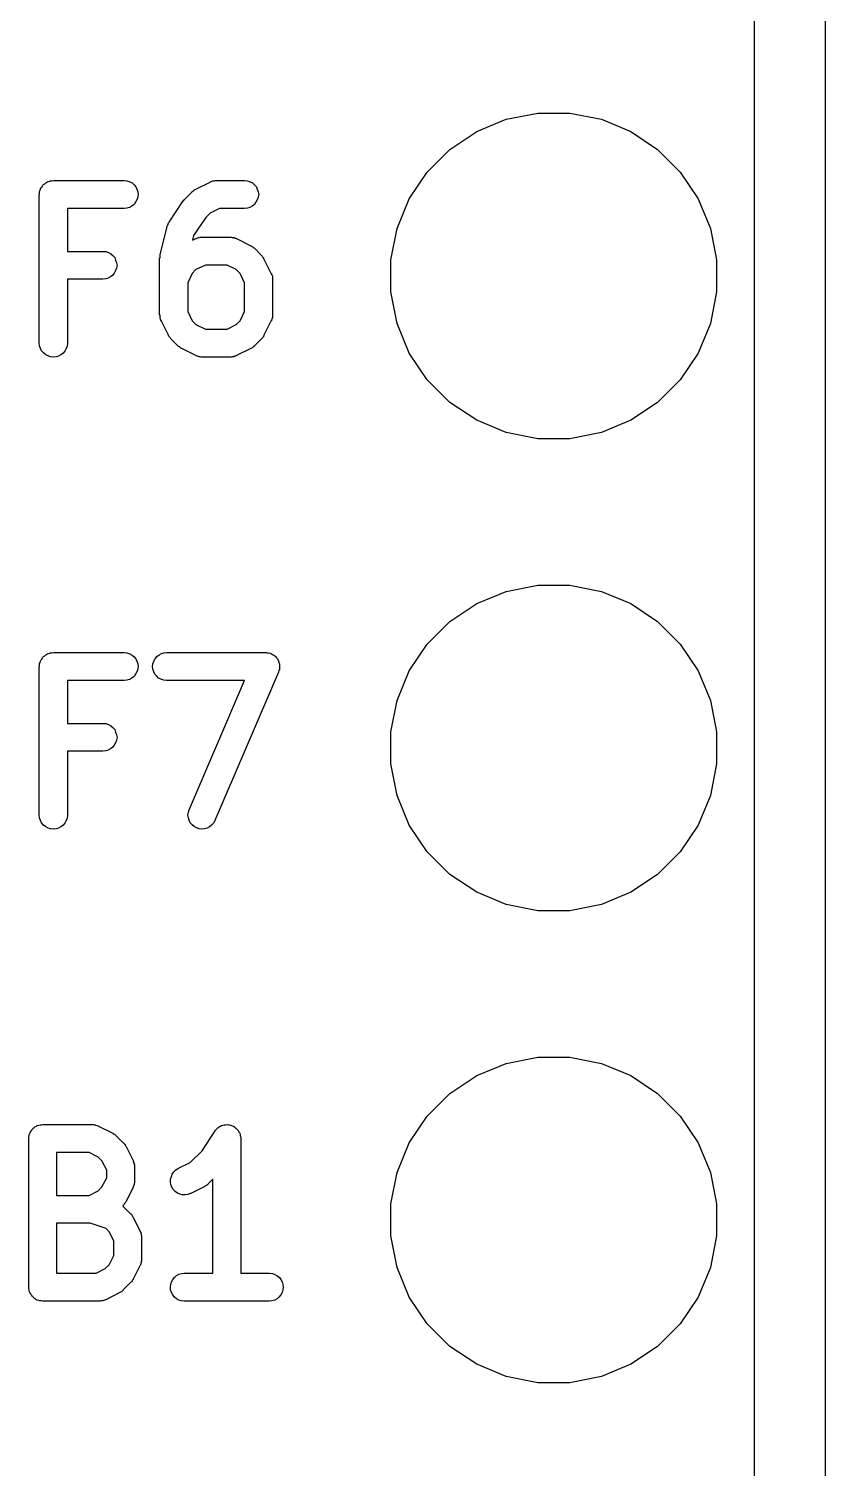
# Model space of a CAD drawing. Extents: x -21.94 to -21.22, y -3.46 to -2.15.
# Drawn here: x -21.3922 to -21.2235, y -3.1596 to -2.8547 of the extents above; entities that cross this region are included whole.
import ezdxf

# ---------------------------------------------------------------- set-up
doc = ezdxf.new("R2010")
doc.units = 0
doc.header["$MEASUREMENT"] = 0
doc.layers.add('BLACK', color=7, linetype='CONTINUOUS')

msp = doc.modelspace()

# ---------------------------------------------------------------- linework, layer by layer
at = {"layer": 'BLACK', "linetype": 'CONTINUOUS'}
for p, q in [((-21.2235, -2.15737), (-21.2235, -3.45663)), ((-21.2385, -3.4495), (-21.2385, -2.25737)), ((-21.2911, -2.87383), (-21.2844, -2.8725)), ((-21.2844, -2.8725), (-21.2776, -2.8725)), ((-21.2776, -2.8725), (-21.2709, -2.87383)), ((-21.2973, -2.87643), (-21.2911, -2.87383)), ((-21.2709, -2.87383), (-21.2647, -2.87643)), ((-21.303, -2.8802), (-21.2973, -2.87643)), ((-21.2647, -2.87643), (-21.259, -2.8802)), ((-21.3078, -2.88501), (-21.303, -2.8802)), ((-21.259, -2.8802), (-21.2542, -2.88501)), ((-21.3893, -2.88787), (-21.3891, -2.88766)), ((-21.3891, -2.88764), (-21.3888, -2.88747)), ((-21.3891, -2.88765), (-21.3891, -2.88764)), ((-21.3891, -2.88766), (-21.3891, -2.88765)), ((-21.3888, -2.88747), (-21.3886, -2.88729)), ((-21.3886, -2.88728), (-21.3884, -2.88715)), ((-21.3886, -2.88729), (-21.3886, -2.88728)), ((-21.3886, -2.88729), (-21.3886, -2.88729)), ((-21.3884, -2.88715), (-21.3881, -2.88702)), ((-21.3881, -2.88701), (-21.3878, -2.88694)), ((-21.3881, -2.88702), (-21.3881, -2.88701)), ((-21.3881, -2.88702), (-21.3881, -2.88702)), ((-21.3878, -2.88694), (-21.3876, -2.88686)), ((-21.3876, -2.88685), (-21.3873, -2.88683)), ((-21.3876, -2.88686), (-21.3876, -2.88685)), ((-21.3876, -2.88685), (-21.3876, -2.88685)), ((-21.3873, -2.88683), (-21.387, -2.8868)), ((-21.387, -2.8868), (-21.372, -2.8868)), ((-21.372, -2.8868), (-21.3714, -2.88686)), ((-21.372, -2.8868), (-21.372, -2.8868)), ((-21.3714, -2.88686), (-21.3708, -2.88704)), ((-21.3708, -2.88704), (-21.3703, -2.88732)), ((-21.3703, -2.88732), (-21.3699, -2.88769)), ((-21.3699, -2.88769), (-21.3695, -2.88814)), ((-21.3568, -2.88861), (-21.3538, -2.88711)), ((-21.3538, -2.88709), (-21.3537, -2.88706)), ((-21.3538, -2.88711), (-21.3538, -2.88709)), ((-21.3537, -2.88706), (-21.3536, -2.88702)), ((-21.3536, -2.88702), (-21.3534, -2.88696)), ((-21.3534, -2.88696), (-21.3532, -2.88689)), ((-21.3532, -2.88688), (-21.3531, -2.88686)), ((-21.3532, -2.88689), (-21.3532, -2.88688)), ((-21.3531, -2.88686), (-21.3529, -2.88684)), ((-21.3529, -2.88684), (-21.3527, -2.8868)), ((-21.3527, -2.8868), (-21.3526, -2.88681)), ((-21.3526, -2.88681), (-21.3525, -2.8868)), ((-21.3525, -2.8868), (-21.3465, -2.8868)), ((-21.3465, -2.8868), (-21.3459, -2.88686)), ((-21.3465, -2.8868), (-21.3465, -2.8868)), ((-21.3459, -2.88686), (-21.3453, -2.88704)), ((-21.3453, -2.88704), (-21.3448, -2.88732)), ((-21.3448, -2.88732), (-21.3444, -2.88769)), ((-21.3444, -2.88769), (-21.344, -2.88814)), ((-21.3116, -2.89066), (-21.3078, -2.88501)), ((-21.2542, -2.88501), (-21.2504, -2.89066)), ((-21.39, -2.88975), (-21.3899, -2.88973)), ((-21.3899, -2.88973), (-21.39, -2.88973)), ((-21.39, -2.88973), (-21.3899, -2.88973)), ((-21.39, -2.92125), (-21.39, -2.88975)), ((-21.3899, -2.88914), (-21.3898, -2.88887)), ((-21.3899, -2.88915), (-21.3899, -2.88914)), ((-21.3899, -2.88916), (-21.3899, -2.88915)), ((-21.3899, -2.88943), (-21.3899, -2.88916)), ((-21.3899, -2.88971), (-21.3899, -2.88943)), ((-21.3899, -2.88973), (-21.3899, -2.88971)), ((-21.3898, -2.88887), (-21.3897, -2.88861)), ((-21.3897, -2.88859), (-21.3896, -2.88834)), ((-21.3897, -2.8886), (-21.3897, -2.88859)), ((-21.3897, -2.88861), (-21.3897, -2.8886)), ((-21.3896, -2.88834), (-21.3894, -2.8881)), ((-21.3894, -2.88808), (-21.3893, -2.88787)), ((-21.3894, -2.88809), (-21.3894, -2.88808)), ((-21.3894, -2.8881), (-21.3894, -2.88809)), ((-21.3695, -2.88814), (-21.3693, -2.88865)), ((-21.3693, -2.88865), (-21.3691, -2.8892)), ((-21.3691, -2.89035), (-21.3693, -2.8909)), ((-21.3691, -2.8892), (-21.369, -2.88977)), ((-21.369, -2.88977), (-21.3691, -2.89035)), ((-21.3594, -2.89108), (-21.3593, -2.89087)), ((-21.3593, -2.89087), (-21.3591, -2.89066)), ((-21.3591, -2.89066), (-21.3576, -2.88916)), ((-21.3576, -2.88914), (-21.3574, -2.88903)), ((-21.3576, -2.88916), (-21.3576, -2.88914)), ((-21.3574, -2.88903), (-21.3573, -2.88892)), ((-21.3573, -2.88892), (-21.3572, -2.88885)), ((-21.3572, -2.88885), (-21.3571, -2.88878)), ((-21.3571, -2.88878), (-21.357, -2.8887)), ((-21.357, -2.8887), (-21.3568, -2.88861)), ((-21.344, -2.88814), (-21.3438, -2.88865)), ((-21.3438, -2.88865), (-21.3436, -2.8892)), ((-21.3436, -2.89035), (-21.3438, -2.8909)), ((-21.3436, -2.8892), (-21.3435, -2.88977)), ((-21.3435, -2.88977), (-21.3436, -2.89035)), ((-21.3142, -2.89694), (-21.3116, -2.89066)), ((-21.2504, -2.89066), (-21.2478, -2.89694)), ((-21.372, -2.8927), (-21.384, -2.8927)), ((-21.384, -2.8927), (-21.384, -2.9018)), ((-21.3714, -2.89265), (-21.372, -2.8927)), ((-21.3709, -2.89248), (-21.3714, -2.89265)), ((-21.3704, -2.89221), (-21.3709, -2.89248)), ((-21.3699, -2.89185), (-21.3704, -2.89221)), ((-21.3696, -2.8914), (-21.3699, -2.89185)), ((-21.3693, -2.8909), (-21.3696, -2.8914)), ((-21.3625, -2.89561), (-21.3595, -2.89111)), ((-21.3595, -2.89111), (-21.3594, -2.89108)), ((-21.3595, -2.89111), (-21.3595, -2.89111)), ((-21.3595, -2.89111), (-21.3595, -2.89111)), ((-21.3595, -2.89111), (-21.3595, -2.89111)), ((-21.3538, -2.89368), (-21.3547, -2.89463)), ((-21.3518, -2.8927), (-21.3538, -2.89368)), ((-21.3465, -2.8927), (-21.3518, -2.8927)), ((-21.3459, -2.89265), (-21.3465, -2.8927)), ((-21.3454, -2.89248), (-21.3459, -2.89265)), ((-21.3449, -2.89221), (-21.3454, -2.89248)), ((-21.3444, -2.89185), (-21.3449, -2.89221)), ((-21.3441, -2.8914), (-21.3444, -2.89185)), ((-21.3438, -2.8909), (-21.3441, -2.8914)), ((-21.3644, -2.90253), (-21.3629, -2.89654)), ((-21.3629, -2.8965), (-21.3628, -2.89631)), ((-21.3629, -2.89654), (-21.3629, -2.8965)), ((-21.3628, -2.89631), (-21.3627, -2.89612)), ((-21.3627, -2.89596), (-21.3626, -2.89579)), ((-21.3627, -2.89604), (-21.3627, -2.89596)), ((-21.3627, -2.89612), (-21.3627, -2.89604)), ((-21.3626, -2.89579), (-21.3625, -2.89561)), ((-21.3547, -2.89463), (-21.3573, -2.89846)), ((-21.3155, -2.9036), (-21.3142, -2.89694)), ((-21.2478, -2.89694), (-21.2465, -2.9036)), ((-21.3573, -2.89846), (-21.3575, -2.89945)), ((-21.3575, -2.89945), (-21.3568, -2.89911)), ((-21.3568, -2.89909), (-21.3567, -2.89906)), ((-21.3568, -2.89911), (-21.3568, -2.89909)), ((-21.3567, -2.89906), (-21.3566, -2.89902)), ((-21.3566, -2.89902), (-21.3564, -2.89896)), ((-21.3564, -2.89896), (-21.3562, -2.89889)), ((-21.3562, -2.89888), (-21.3561, -2.89885)), ((-21.3562, -2.89889), (-21.3562, -2.89888)), ((-21.3561, -2.89885), (-21.3559, -2.89883)), ((-21.3559, -2.89883), (-21.3557, -2.8988)), ((-21.3557, -2.8988), (-21.3556, -2.89881)), ((-21.3556, -2.89881), (-21.3555, -2.8988)), ((-21.3555, -2.8988), (-21.3495, -2.8988)), ((-21.3495, -2.8988), (-21.3495, -2.8988)), ((-21.3495, -2.8988), (-21.3494, -2.89881)), ((-21.3494, -2.89881), (-21.3493, -2.89881)), ((-21.3493, -2.89881), (-21.3491, -2.89884)), ((-21.3491, -2.89884), (-21.3489, -2.89886)), ((-21.3489, -2.89886), (-21.3488, -2.89889)), ((-21.3488, -2.89889), (-21.3487, -2.8989)), ((-21.3487, -2.8989), (-21.3485, -2.89898)), ((-21.3485, -2.89898), (-21.3483, -2.89904)), ((-21.3483, -2.89904), (-21.3483, -2.89908)), ((-21.3483, -2.89908), (-21.3482, -2.89911)), ((-21.3482, -2.89911), (-21.3452, -2.90061)), ((-21.384, -2.9018), (-21.3765, -2.9018)), ((-21.3765, -2.9018), (-21.3765, -2.9018)), ((-21.3765, -2.9018), (-21.3759, -2.90186)), ((-21.3759, -2.90186), (-21.3753, -2.90204)), ((-21.3753, -2.90204), (-21.3748, -2.90231)), ((-21.3748, -2.90231), (-21.3744, -2.90268)), ((-21.3744, -2.90268), (-21.374, -2.90313)), ((-21.3644, -2.90259), (-21.3644, -2.90253)), ((-21.3644, -2.90264), (-21.3644, -2.90259)), ((-21.3644, -2.90287), (-21.3644, -2.90264)), ((-21.3644, -2.9031), (-21.3644, -2.90287)), ((-21.3452, -2.90061), (-21.3451, -2.90063)), ((-21.3451, -2.90063), (-21.345, -2.90072)), ((-21.345, -2.90072), (-21.3449, -2.9008)), ((-21.3449, -2.9008), (-21.3448, -2.90087)), ((-21.3448, -2.90087), (-21.3447, -2.90094)), ((-21.3447, -2.90094), (-21.3445, -2.90106)), ((-21.3445, -2.90106), (-21.3444, -2.90116)), ((-21.3444, -2.90116), (-21.3429, -2.90266)), ((-21.3429, -2.90266), (-21.3429, -2.90269)), ((-21.3429, -2.90269), (-21.3428, -2.90282)), ((-21.3428, -2.90282), (-21.3427, -2.90294)), ((-21.3427, -2.90294), (-21.3426, -2.90305)), ((-21.3426, -2.90305), (-21.3425, -2.90314)), ((-21.3738, -2.90589), (-21.3741, -2.9064)), ((-21.374, -2.90313), (-21.3738, -2.90364)), ((-21.3738, -2.90364), (-21.3736, -2.9042)), ((-21.3736, -2.90534), (-21.3738, -2.90589)), ((-21.3736, -2.9042), (-21.3735, -2.90477)), ((-21.3735, -2.90477), (-21.3736, -2.90534)), ((-21.3645, -2.90321), (-21.3644, -2.90316)), ((-21.3645, -2.90325), (-21.3645, -2.90321)), ((-21.3645, -2.91525), (-21.3645, -2.90325)), ((-21.3644, -2.90316), (-21.3644, -2.9031)), ((-21.3568, -2.90568), (-21.3576, -2.9065)), ((-21.3548, -2.9047), (-21.3568, -2.90568)), ((-21.3502, -2.9047), (-21.3548, -2.9047)), ((-21.3483, -2.90568), (-21.3502, -2.9047)), ((-21.3474, -2.9065), (-21.3483, -2.90568)), ((-21.3425, -2.90314), (-21.3425, -2.90329)), ((-21.3425, -2.90329), (-21.3424, -2.90343)), ((-21.3424, -2.90343), (-21.3409, -2.90643)), ((-21.3155, -2.9104), (-21.3155, -2.9036)), ((-21.2465, -2.9036), (-21.2465, -2.9104)), ((-21.3765, -2.9077), (-21.384, -2.9077)), ((-21.384, -2.9077), (-21.384, -2.92125)), ((-21.3759, -2.90765), (-21.3765, -2.9077)), ((-21.3754, -2.90748), (-21.3759, -2.90765)), ((-21.3749, -2.90721), (-21.3754, -2.90748)), ((-21.3744, -2.90685), (-21.3749, -2.90721)), ((-21.3741, -2.9064), (-21.3744, -2.90685)), ((-21.3576, -2.9065), (-21.3585, -2.90845)), ((-21.3585, -2.90845), (-21.3585, -2.91455)), ((-21.3465, -2.90845), (-21.3474, -2.9065)), ((-21.3465, -2.91455), (-21.3465, -2.90845)), ((-21.3409, -2.90643), (-21.3408, -2.90647)), ((-21.3408, -2.90647), (-21.3408, -2.90655)), ((-21.3408, -2.90655), (-21.3408, -2.90662)), ((-21.3408, -2.90662), (-21.3407, -2.90682)), ((-21.3407, -2.90682), (-21.3406, -2.90701)), ((-21.3406, -2.90701), (-21.3406, -2.90709)), ((-21.3406, -2.90709), (-21.3406, -2.90718)), ((-21.3406, -2.90718), (-21.3406, -2.90738)), ((-21.3406, -2.90738), (-21.3406, -2.90758)), ((-21.3406, -2.90758), (-21.3406, -2.90766)), ((-21.3406, -2.90766), (-21.3406, -2.90775)), ((-21.3406, -2.90775), (-21.3406, -2.91525)), ((-21.3142, -2.91706), (-21.3155, -2.9104)), ((-21.2465, -2.9104), (-21.2478, -2.91706)), ((-21.3644, -2.91534), (-21.3645, -2.91525)), ((-21.3585, -2.91455), (-21.3576, -2.9165)), ((-21.3474, -2.9165), (-21.3465, -2.91455)), ((-21.3406, -2.91525), (-21.3406, -2.91529)), ((-21.3644, -2.91542), (-21.3644, -2.91534)), ((-21.3644, -2.91562), (-21.3644, -2.91542)), ((-21.3644, -2.91582), (-21.3644, -2.91562)), ((-21.3644, -2.91591), (-21.3644, -2.91582)), ((-21.3644, -2.91599), (-21.3644, -2.91591)), ((-21.3643, -2.91618), (-21.3644, -2.91599)), ((-21.3642, -2.91637), (-21.3643, -2.91618)), ((-21.3642, -2.91645), (-21.3642, -2.91637)), ((-21.3642, -2.91653), (-21.3642, -2.91645)), ((-21.3641, -2.91657), (-21.3642, -2.91653)), ((-21.3626, -2.91957), (-21.3641, -2.91657)), ((-21.3576, -2.9165), (-21.3568, -2.91732)), ((-21.3568, -2.91732), (-21.3548, -2.9183)), ((-21.3548, -2.9183), (-21.3502, -2.9183)), ((-21.3502, -2.9183), (-21.3483, -2.91732)), ((-21.3483, -2.91732), (-21.3474, -2.9165)), ((-21.3409, -2.91657), (-21.3424, -2.91957)), ((-21.3408, -2.91649), (-21.3409, -2.91657)), ((-21.3407, -2.91622), (-21.3408, -2.91641)), ((-21.3408, -2.91641), (-21.3408, -2.91649)), ((-21.3406, -2.91595), (-21.3407, -2.91603)), ((-21.3407, -2.91603), (-21.3407, -2.91622)), ((-21.3406, -2.91529), (-21.3406, -2.91538)), ((-21.3406, -2.91538), (-21.3406, -2.91546)), ((-21.3406, -2.91546), (-21.3406, -2.91566)), ((-21.3406, -2.91566), (-21.3406, -2.91586)), ((-21.3406, -2.91586), (-21.3406, -2.91595)), ((-21.3116, -2.92334), (-21.3142, -2.91706)), ((-21.2478, -2.91706), (-21.2504, -2.92334)), ((-21.3899, -2.92182), (-21.39, -2.92125)), ((-21.384, -2.92129), (-21.3841, -2.92186)), ((-21.384, -2.92125), (-21.384, -2.92129)), ((-21.3626, -2.91971), (-21.3626, -2.91957)), ((-21.3625, -2.91986), (-21.3626, -2.91971)), ((-21.3624, -2.91995), (-21.3625, -2.91986)), ((-21.3623, -2.92006), (-21.3624, -2.91995)), ((-21.3622, -2.92018), (-21.3623, -2.92006)), ((-21.3621, -2.92031), (-21.3622, -2.92018)), ((-21.3621, -2.92034), (-21.3621, -2.92031)), ((-21.3606, -2.92184), (-21.3621, -2.92034)), ((-21.3429, -2.92034), (-21.3444, -2.92184)), ((-21.3428, -2.92021), (-21.3429, -2.92034)), ((-21.3427, -2.92009), (-21.3428, -2.92021)), ((-21.3426, -2.91999), (-21.3427, -2.92009)), ((-21.3425, -2.91989), (-21.3426, -2.91999)), ((-21.3424, -2.91961), (-21.3425, -2.91975)), ((-21.3425, -2.91975), (-21.3425, -2.91989)), ((-21.3424, -2.91957), (-21.3424, -2.91961)), ((-21.3897, -2.92237), (-21.3899, -2.92182)), ((-21.3895, -2.92288), (-21.3897, -2.92237)), ((-21.3891, -2.92333), (-21.3895, -2.92288)), ((-21.3886, -2.9237), (-21.3891, -2.92333)), ((-21.3881, -2.92397), (-21.3886, -2.9237)), ((-21.3876, -2.92414), (-21.3881, -2.92397)), ((-21.387, -2.9242), (-21.3876, -2.92414)), ((-21.3864, -2.92415), (-21.387, -2.9242)), ((-21.3859, -2.92399), (-21.3864, -2.92415)), ((-21.3854, -2.92372), (-21.3859, -2.92399)), ((-21.3849, -2.92336), (-21.3854, -2.92372)), ((-21.3846, -2.92292), (-21.3849, -2.92336)), ((-21.3843, -2.92241), (-21.3846, -2.92292)), ((-21.3841, -2.92186), (-21.3843, -2.92241)), ((-21.3605, -2.92194), (-21.3606, -2.92184)), ((-21.3603, -2.92206), (-21.3605, -2.92194)), ((-21.3602, -2.92212), (-21.3603, -2.92206)), ((-21.3601, -2.9222), (-21.3602, -2.92212)), ((-21.36, -2.92228), (-21.3601, -2.9222)), ((-21.3599, -2.92237), (-21.36, -2.92228)), ((-21.3598, -2.92239), (-21.3599, -2.92237)), ((-21.3568, -2.92389), (-21.3598, -2.92239)), ((-21.3567, -2.92392), (-21.3568, -2.92389)), ((-21.3567, -2.92396), (-21.3567, -2.92392)), ((-21.3565, -2.92402), (-21.3567, -2.92396)), ((-21.3563, -2.9241), (-21.3565, -2.92402)), ((-21.3562, -2.92411), (-21.3563, -2.9241)), ((-21.3561, -2.92414), (-21.3562, -2.92411)), ((-21.3559, -2.92416), (-21.3561, -2.92414)), ((-21.3557, -2.92419), (-21.3559, -2.92416)), ((-21.3556, -2.92419), (-21.3557, -2.92419)), ((-21.3555, -2.9242), (-21.3556, -2.92419)), ((-21.3495, -2.9242), (-21.3555, -2.9242)), ((-21.3555, -2.9242), (-21.3555, -2.9242)), ((-21.3494, -2.92419), (-21.3495, -2.9242)), ((-21.3493, -2.9242), (-21.3494, -2.92419)), ((-21.3491, -2.92416), (-21.3493, -2.9242)), ((-21.3489, -2.92414), (-21.3491, -2.92416)), ((-21.3488, -2.92412), (-21.3489, -2.92414)), ((-21.3486, -2.92404), (-21.3488, -2.92411)), ((-21.3488, -2.92411), (-21.3488, -2.92412)), ((-21.3484, -2.92398), (-21.3486, -2.92404)), ((-21.3483, -2.92394), (-21.3484, -2.92398)), ((-21.3482, -2.92391), (-21.3483, -2.92394)), ((-21.3452, -2.92239), (-21.3482, -2.92389)), ((-21.3482, -2.92389), (-21.3482, -2.92391)), ((-21.345, -2.9223), (-21.3452, -2.92239)), ((-21.3449, -2.92222), (-21.345, -2.9223)), ((-21.3448, -2.92215), (-21.3449, -2.92222)), ((-21.3447, -2.92208), (-21.3448, -2.92215)), ((-21.3446, -2.92197), (-21.3447, -2.92208)), ((-21.3444, -2.92187), (-21.3446, -2.92197)), ((-21.3444, -2.92184), (-21.3444, -2.92187)), ((-21.3078, -2.92899), (-21.3116, -2.92334)), ((-21.2504, -2.92334), (-21.2542, -2.92899)), ((-21.303, -2.9338), (-21.3078, -2.92899)), ((-21.2542, -2.92899), (-21.259, -2.9338)), ((-21.2973, -2.93757), (-21.303, -2.9338)), ((-21.259, -2.9338), (-21.2647, -2.93757)), ((-21.2911, -2.94017), (-21.2973, -2.93757)), ((-21.2647, -2.93757), (-21.2709, -2.94017)), ((-21.2844, -2.9415), (-21.2911, -2.94017)), ((-21.2776, -2.9415), (-21.2844, -2.9415)), ((-21.2709, -2.94017), (-21.2776, -2.9415)), ((-21.2911, -2.97383), (-21.2844, -2.9725)), ((-21.2844, -2.9725), (-21.2776, -2.9725)), ((-21.2776, -2.9725), (-21.2709, -2.97383)), ((-21.2973, -2.97643), (-21.2911, -2.97383)), ((-21.2709, -2.97383), (-21.2647, -2.97643)), ((-21.303, -2.9802), (-21.2973, -2.97643)), ((-21.2647, -2.97643), (-21.259, -2.9802)), ((-21.3078, -2.98501), (-21.303, -2.9802)), ((-21.259, -2.9802), (-21.2542, -2.98501)), ((-21.3116, -2.99066), (-21.3078, -2.98501)), ((-21.2542, -2.98501), (-21.2504, -2.99066)), ((-21.3897, -2.98859), (-21.3896, -2.98834)), ((-21.3896, -2.98834), (-21.3894, -2.9881)), ((-21.3894, -2.98808), (-21.3893, -2.98787)), ((-21.3894, -2.98809), (-21.3894, -2.98808)), ((-21.3894, -2.9881), (-21.3894, -2.98809)), ((-21.3893, -2.98787), (-21.3891, -2.98766)), ((-21.3891, -2.98764), (-21.3888, -2.98747)), ((-21.3891, -2.98765), (-21.3891, -2.98764)), ((-21.3891, -2.98766), (-21.3891, -2.98765)), ((-21.3888, -2.98747), (-21.3886, -2.98729)), ((-21.3886, -2.98728), (-21.3884, -2.98715)), ((-21.3886, -2.98729), (-21.3886, -2.98728)), ((-21.3886, -2.98729), (-21.3886, -2.98729)), ((-21.3884, -2.98715), (-21.3881, -2.98702)), ((-21.3881, -2.98701), (-21.3878, -2.98694)), ((-21.3881, -2.98702), (-21.3881, -2.98701)), ((-21.3881, -2.98702), (-21.3881, -2.98702)), ((-21.3878, -2.98694), (-21.3876, -2.98686)), ((-21.3876, -2.98685), (-21.3873, -2.98683)), ((-21.3876, -2.98686), (-21.3876, -2.98685)), ((-21.3876, -2.98685), (-21.3876, -2.98685)), ((-21.3873, -2.98683), (-21.387, -2.9868)), ((-21.387, -2.9868), (-21.372, -2.9868)), ((-21.372, -2.9868), (-21.3714, -2.98686)), ((-21.372, -2.9868), (-21.372, -2.9868)), ((-21.3714, -2.98686), (-21.3708, -2.98704)), ((-21.3708, -2.98704), (-21.3703, -2.98732)), ((-21.3703, -2.98732), (-21.3699, -2.98769)), ((-21.3699, -2.98769), (-21.3695, -2.98814)), ((-21.3695, -2.98814), (-21.3693, -2.98865)), ((-21.3657, -2.98861), (-21.3654, -2.9881)), ((-21.3654, -2.9881), (-21.3651, -2.98766)), ((-21.3651, -2.98766), (-21.3646, -2.98729)), ((-21.3646, -2.98729), (-21.3641, -2.98702)), ((-21.3641, -2.98702), (-21.3636, -2.98686)), ((-21.3636, -2.98686), (-21.363, -2.9868)), ((-21.363, -2.9868), (-21.342, -2.9868)), ((-21.342, -2.9868), (-21.342, -2.9868)), ((-21.342, -2.9868), (-21.3419, -2.9868)), ((-21.342, -2.9868), (-21.342, -2.9868)), ((-21.3419, -2.9868), (-21.3417, -2.98683)), ((-21.3417, -2.98683), (-21.3414, -2.98686)), ((-21.3414, -2.98686), (-21.3414, -2.98687)), ((-21.3414, -2.98687), (-21.3414, -2.98687)), ((-21.3414, -2.98687), (-21.3411, -2.98695)), ((-21.3411, -2.98695), (-21.3408, -2.98704)), ((-21.3408, -2.98704), (-21.3408, -2.98704)), ((-21.3408, -2.98704), (-21.3408, -2.98705)), ((-21.3408, -2.98705), (-21.3406, -2.98718)), ((-21.3406, -2.98718), (-21.3403, -2.98732)), ((-21.3403, -2.98732), (-21.3403, -2.98732)), ((-21.3403, -2.98732), (-21.3403, -2.98733)), ((-21.3403, -2.98733), (-21.3401, -2.98751)), ((-21.3401, -2.98751), (-21.3399, -2.98769)), ((-21.3399, -2.98769), (-21.3399, -2.98769)), ((-21.3399, -2.98769), (-21.3399, -2.9877)), ((-21.3399, -2.9877), (-21.3397, -2.98792)), ((-21.3397, -2.98792), (-21.3395, -2.98814)), ((-21.3395, -2.98814), (-21.3395, -2.98814)), ((-21.3395, -2.98814), (-21.3395, -2.98815)), ((-21.3395, -2.98815), (-21.3394, -2.9884)), ((-21.3394, -2.9884), (-21.3393, -2.98865)), ((-21.39, -2.98975), (-21.3899, -2.98973)), ((-21.3899, -2.98973), (-21.39, -2.98973)), ((-21.39, -2.98973), (-21.3899, -2.98973)), ((-21.39, -3.02125), (-21.39, -2.98975)), ((-21.3899, -2.98914), (-21.3898, -2.98887)), ((-21.3899, -2.98915), (-21.3899, -2.98914)), ((-21.3899, -2.98916), (-21.3899, -2.98915)), ((-21.3899, -2.98943), (-21.3899, -2.98916)), ((-21.3899, -2.98971), (-21.3899, -2.98943)), ((-21.3899, -2.98973), (-21.3899, -2.98971)), ((-21.3898, -2.98887), (-21.3897, -2.98861)), ((-21.3897, -2.9886), (-21.3897, -2.98859)), ((-21.3897, -2.98861), (-21.3897, -2.9886)), ((-21.3696, -2.9914), (-21.3699, -2.99185)), ((-21.3693, -2.9909), (-21.3696, -2.9914)), ((-21.3693, -2.98865), (-21.3691, -2.9892)), ((-21.3691, -2.99035), (-21.3693, -2.9909)), ((-21.3691, -2.9892), (-21.369, -2.98977)), ((-21.369, -2.98977), (-21.3691, -2.99035)), ((-21.366, -2.98973), (-21.3659, -2.98916)), ((-21.3659, -2.99031), (-21.366, -2.98973)), ((-21.3659, -2.98916), (-21.3657, -2.98861)), ((-21.3657, -2.99086), (-21.3659, -2.99031)), ((-21.3655, -2.99137), (-21.3657, -2.99086)), ((-21.3651, -2.99182), (-21.3655, -2.99137)), ((-21.3393, -2.99092), (-21.3528, -3.02241)), ((-21.3393, -2.98865), (-21.3393, -2.98866)), ((-21.3393, -2.98866), (-21.3393, -2.98867)), ((-21.3393, -2.98867), (-21.3392, -2.98893)), ((-21.3392, -2.99063), (-21.3393, -2.9909)), ((-21.3393, -2.9909), (-21.3393, -2.99091)), ((-21.3393, -2.99091), (-21.3393, -2.99092)), ((-21.3392, -2.98893), (-21.3391, -2.9892)), ((-21.3391, -2.99037), (-21.3392, -2.99063)), ((-21.3391, -2.9892), (-21.3391, -2.98921)), ((-21.3391, -2.98921), (-21.3391, -2.98922)), ((-21.3391, -2.98922), (-21.3391, -2.98949)), ((-21.3391, -2.98949), (-21.3391, -2.98977)), ((-21.3391, -2.98977), (-21.3391, -2.98978)), ((-21.3391, -2.98978), (-21.3391, -2.98979)), ((-21.3391, -2.98979), (-21.3391, -2.99007)), ((-21.3391, -2.99007), (-21.3391, -2.99035)), ((-21.3391, -2.99035), (-21.3391, -2.99036)), ((-21.3391, -2.99036), (-21.3391, -2.99037)), ((-21.3142, -2.99694), (-21.3116, -2.99066)), ((-21.2504, -2.99066), (-21.2478, -2.99694)), ((-21.372, -2.9927), (-21.384, -2.9927)), ((-21.384, -2.9927), (-21.384, -3.0018)), ((-21.3714, -2.99265), (-21.372, -2.9927)), ((-21.3709, -2.99248), (-21.3714, -2.99265)), ((-21.3704, -2.99221), (-21.3709, -2.99248)), ((-21.3699, -2.99185), (-21.3704, -2.99221)), ((-21.3647, -2.99219), (-21.3651, -2.99182)), ((-21.3642, -2.99247), (-21.3647, -2.99219)), ((-21.3636, -2.99264), (-21.3642, -2.99247)), ((-21.363, -2.9927), (-21.3636, -2.99264)), ((-21.3465, -2.9927), (-21.363, -2.9927)), ((-21.363, -2.9927), (-21.363, -2.9927)), ((-21.3582, -3.02009), (-21.3465, -2.9927)), ((-21.3155, -3.0036), (-21.3142, -2.99694)), ((-21.2478, -2.99694), (-21.2465, -3.0036)), ((-21.384, -3.0018), (-21.3765, -3.0018)), ((-21.3765, -3.0018), (-21.3765, -3.0018)), ((-21.3765, -3.0018), (-21.3759, -3.00186)), ((-21.3759, -3.00186), (-21.3753, -3.00204)), ((-21.3753, -3.00204), (-21.3748, -3.00231)), ((-21.3748, -3.00231), (-21.3744, -3.00268)), ((-21.3744, -3.00268), (-21.374, -3.00313)), ((-21.374, -3.00313), (-21.3738, -3.00364)), ((-21.3738, -3.00364), (-21.3736, -3.0042)), ((-21.3155, -3.0104), (-21.3155, -3.0036)), ((-21.2465, -3.0036), (-21.2465, -3.0104)), ((-21.3741, -3.0064), (-21.3744, -3.00685)), ((-21.3738, -3.00589), (-21.3741, -3.0064)), ((-21.3736, -3.00534), (-21.3738, -3.00589)), ((-21.3736, -3.0042), (-21.3735, -3.00477)), ((-21.3735, -3.00477), (-21.3736, -3.00534)), ((-21.3765, -3.0077), (-21.384, -3.0077)), ((-21.384, -3.0077), (-21.384, -3.02125)), ((-21.3759, -3.00765), (-21.3765, -3.0077)), ((-21.3754, -3.00748), (-21.3759, -3.00765)), ((-21.3749, -3.00721), (-21.3754, -3.00748)), ((-21.3744, -3.00685), (-21.3749, -3.00721)), ((-21.3142, -3.01706), (-21.3155, -3.0104)), ((-21.2465, -3.0104), (-21.2478, -3.01706)), ((-21.3116, -3.02334), (-21.3142, -3.01706)), ((-21.2478, -3.01706), (-21.2504, -3.02334)), ((-21.3899, -3.02182), (-21.39, -3.02125)), ((-21.3897, -3.02237), (-21.3899, -3.02182)), ((-21.3841, -3.02186), (-21.3843, -3.02241)), ((-21.384, -3.02129), (-21.3841, -3.02186)), ((-21.384, -3.02125), (-21.384, -3.02129)), ((-21.3585, -3.02121), (-21.3584, -3.02063)), ((-21.3584, -3.02178), (-21.3585, -3.02121)), ((-21.3584, -3.02063), (-21.3582, -3.02009)), ((-21.3582, -3.02234), (-21.3584, -3.02178)), ((-21.3895, -3.02288), (-21.3897, -3.02237)), ((-21.3891, -3.02333), (-21.3895, -3.02288)), ((-21.3886, -3.0237), (-21.3891, -3.02333)), ((-21.3881, -3.02397), (-21.3886, -3.0237)), ((-21.3876, -3.02414), (-21.3881, -3.02397)), ((-21.387, -3.0242), (-21.3876, -3.02414)), ((-21.3864, -3.02415), (-21.387, -3.0242)), ((-21.3859, -3.02399), (-21.3864, -3.02415)), ((-21.3854, -3.02372), (-21.3859, -3.02399)), ((-21.3849, -3.02336), (-21.3854, -3.02372)), ((-21.3846, -3.02292), (-21.3849, -3.02336)), ((-21.3843, -3.02241), (-21.3846, -3.02292)), ((-21.358, -3.02285), (-21.3582, -3.02234)), ((-21.3576, -3.0233), (-21.358, -3.02285)), ((-21.3572, -3.02367), (-21.3576, -3.0233)), ((-21.3567, -3.02395), (-21.3572, -3.02367)), ((-21.3561, -3.02413), (-21.3567, -3.02395)), ((-21.3556, -3.0242), (-21.3561, -3.02413)), ((-21.355, -3.02416), (-21.3556, -3.0242)), ((-21.3544, -3.024), (-21.355, -3.02416)), ((-21.3539, -3.02374), (-21.3544, -3.024)), ((-21.3535, -3.02339), (-21.3539, -3.02374)), ((-21.3531, -3.02295), (-21.3535, -3.02339)), ((-21.3528, -3.02245), (-21.3531, -3.02295)), ((-21.3528, -3.02241), (-21.3528, -3.02245)), ((-21.3078, -3.02899), (-21.3116, -3.02334)), ((-21.2504, -3.02334), (-21.2542, -3.02899)), ((-21.303, -3.0338), (-21.3078, -3.02899)), ((-21.2542, -3.02899), (-21.259, -3.0338)), ((-21.2973, -3.03757), (-21.303, -3.0338)), ((-21.259, -3.0338), (-21.2647, -3.03757)), ((-21.2911, -3.04017), (-21.2973, -3.03757)), ((-21.2844, -3.0415), (-21.2911, -3.04017)), ((-21.2709, -3.04017), (-21.2776, -3.0415)), ((-21.2647, -3.03757), (-21.2709, -3.04017)), ((-21.2776, -3.0415), (-21.2844, -3.0415)), ((-21.2973, -3.07643), (-21.2911, -3.07383)), ((-21.2911, -3.07383), (-21.2844, -3.0725)), ((-21.2844, -3.0725), (-21.2776, -3.0725)), ((-21.2776, -3.0725), (-21.2709, -3.07383)), ((-21.2709, -3.07383), (-21.2647, -3.07643)), ((-21.303, -3.0802), (-21.2973, -3.07643)), ((-21.2647, -3.07643), (-21.259, -3.0802)), ((-21.3078, -3.08501), (-21.303, -3.0802)), ((-21.259, -3.0802), (-21.2542, -3.08501)), ((-21.3116, -3.09066), (-21.3078, -3.08501)), ((-21.2542, -3.08501), (-21.2504, -3.09066)), ((-21.3921, -3.08887), (-21.392, -3.08861)), ((-21.3921, -3.08914), (-21.3921, -3.08887)), ((-21.392, -3.08859), (-21.3918, -3.08834)), ((-21.392, -3.0886), (-21.392, -3.08859)), ((-21.392, -3.08861), (-21.392, -3.0886)), ((-21.3918, -3.08834), (-21.3917, -3.0881)), ((-21.3917, -3.08808), (-21.3915, -3.08787)), ((-21.3917, -3.08809), (-21.3917, -3.08808)), ((-21.3917, -3.0881), (-21.3917, -3.08809)), ((-21.3915, -3.08787), (-21.3913, -3.08766)), ((-21.3913, -3.08764), (-21.3911, -3.08747)), ((-21.3913, -3.08765), (-21.3913, -3.08764)), ((-21.3913, -3.08766), (-21.3913, -3.08765)), ((-21.3911, -3.08747), (-21.3909, -3.08729)), ((-21.3909, -3.08728), (-21.3906, -3.08715)), ((-21.3909, -3.08729), (-21.3909, -3.08728)), ((-21.3909, -3.08729), (-21.3909, -3.08729)), ((-21.3906, -3.08715), (-21.3904, -3.08702)), ((-21.3904, -3.08701), (-21.3901, -3.08694)), ((-21.3904, -3.08702), (-21.3904, -3.08701)), ((-21.3904, -3.08702), (-21.3904, -3.08702)), ((-21.3901, -3.08694), (-21.3898, -3.08686)), ((-21.3898, -3.08685), (-21.3895, -3.08683)), ((-21.3898, -3.08686), (-21.3898, -3.08685)), ((-21.3898, -3.08685), (-21.3898, -3.08685)), ((-21.3895, -3.08683), (-21.3892, -3.0868)), ((-21.3892, -3.0868), (-21.3787, -3.0868)), ((-21.3787, -3.0868), (-21.3786, -3.08681)), ((-21.3787, -3.0868), (-21.3787, -3.0868)), ((-21.3786, -3.08681), (-21.3785, -3.08681)), ((-21.3785, -3.08681), (-21.3783, -3.08684)), ((-21.3783, -3.08684), (-21.3781, -3.08686)), ((-21.3781, -3.08686), (-21.3781, -3.08689)), ((-21.3781, -3.08689), (-21.378, -3.0869)), ((-21.378, -3.0869), (-21.3778, -3.08698)), ((-21.3778, -3.08698), (-21.3776, -3.08704)), ((-21.3776, -3.08704), (-21.3775, -3.08708)), ((-21.3775, -3.08708), (-21.3774, -3.08711)), ((-21.3774, -3.08711), (-21.3744, -3.08861)), ((-21.3744, -3.08861), (-21.3744, -3.08863)), ((-21.3744, -3.08863), (-21.3743, -3.08872)), ((-21.3743, -3.08872), (-21.3741, -3.0888)), ((-21.3741, -3.0888), (-21.374, -3.08888)), ((-21.374, -3.08888), (-21.3739, -3.08894)), ((-21.3739, -3.08894), (-21.3738, -3.08906)), ((-21.3738, -3.08906), (-21.3737, -3.08916)), ((-21.3555, -3.09237), (-21.3527, -3.08811)), ((-21.3527, -3.08808), (-21.3525, -3.08786)), ((-21.3527, -3.08811), (-21.3527, -3.08808)), ((-21.3527, -3.08808), (-21.3527, -3.08808)), ((-21.3527, -3.08808), (-21.3527, -3.08808)), ((-21.3527, -3.08808), (-21.3527, -3.08808)), ((-21.3525, -3.08786), (-21.3523, -3.08764)), ((-21.3523, -3.08764), (-21.3521, -3.08745)), ((-21.3523, -3.08764), (-21.3523, -3.08764)), ((-21.3523, -3.08764), (-21.3523, -3.08764)), ((-21.3521, -3.08745), (-21.3519, -3.08728)), ((-21.3519, -3.08728), (-21.3516, -3.08714)), ((-21.3519, -3.08728), (-21.3519, -3.08728)), ((-21.3519, -3.08728), (-21.3519, -3.08728)), ((-21.3516, -3.08714), (-21.3514, -3.08701)), ((-21.3514, -3.08701), (-21.3511, -3.08693)), ((-21.3514, -3.08701), (-21.3514, -3.08701)), ((-21.3514, -3.08701), (-21.3514, -3.08701)), ((-21.3511, -3.08693), (-21.3508, -3.08685)), ((-21.3508, -3.08685), (-21.3505, -3.08683)), ((-21.3508, -3.08685), (-21.3508, -3.08685)), ((-21.3508, -3.08685), (-21.3508, -3.08685)), ((-21.3505, -3.08683), (-21.3502, -3.0868)), ((-21.3502, -3.0868), (-21.3502, -3.0868)), ((-21.3502, -3.0868), (-21.3499, -3.08683)), ((-21.3502, -3.0868), (-21.3502, -3.0868)), ((-21.3499, -3.08683), (-21.3497, -3.08686)), ((-21.3497, -3.08686), (-21.3497, -3.08686)), ((-21.3497, -3.08686), (-21.3497, -3.08686)), ((-21.3497, -3.08686), (-21.3494, -3.08694)), ((-21.3494, -3.08694), (-21.3491, -3.08703)), ((-21.3491, -3.08703), (-21.3491, -3.08703)), ((-21.3491, -3.08703), (-21.3491, -3.08703)), ((-21.3491, -3.08703), (-21.3489, -3.08716)), ((-21.3489, -3.08716), (-21.3486, -3.0873)), ((-21.3486, -3.0873), (-21.3486, -3.08731)), ((-21.3486, -3.08731), (-21.3486, -3.08731)), ((-21.3486, -3.08731), (-21.3484, -3.08748)), ((-21.3484, -3.08748), (-21.3482, -3.08767)), ((-21.3482, -3.08767), (-21.3482, -3.08767)), ((-21.3482, -3.08767), (-21.3482, -3.08767)), ((-21.3482, -3.08767), (-21.348, -3.08789)), ((-21.348, -3.08789), (-21.3478, -3.08812)), ((-21.3478, -3.08812), (-21.3478, -3.08812)), ((-21.3478, -3.08812), (-21.3478, -3.08812)), ((-21.3478, -3.08812), (-21.3477, -3.08837)), ((-21.3477, -3.08837), (-21.3475, -3.08863)), ((-21.3475, -3.08863), (-21.3475, -3.08863)), ((-21.3475, -3.08863), (-21.3475, -3.08863)), ((-21.3475, -3.08863), (-21.3474, -3.0889)), ((-21.3474, -3.0889), (-21.3474, -3.08918)), ((-21.3922, -3.08943), (-21.3921, -3.08916)), ((-21.3922, -3.08971), (-21.3922, -3.08943)), ((-21.3922, -3.08973), (-21.3922, -3.08971)), ((-21.3922, -3.08975), (-21.3922, -3.08973)), ((-21.3922, -3.08973), (-21.3922, -3.08973)), ((-21.3922, -3.08973), (-21.3922, -3.08973)), ((-21.3922, -3.12125), (-21.3922, -3.08975)), ((-21.3921, -3.08915), (-21.3921, -3.08914)), ((-21.3921, -3.08916), (-21.3921, -3.08915)), ((-21.3737, -3.08916), (-21.3722, -3.09066)), ((-21.3722, -3.09066), (-21.3721, -3.09069)), ((-21.3721, -3.09069), (-21.372, -3.09082)), ((-21.372, -3.09082), (-21.3719, -3.09094)), ((-21.3719, -3.09094), (-21.3718, -3.09105)), ((-21.3718, -3.09105), (-21.3718, -3.09114)), ((-21.3718, -3.09114), (-21.3717, -3.09129)), ((-21.3717, -3.09129), (-21.3716, -3.09143)), ((-21.3716, -3.09143), (-21.3701, -3.09443)), ((-21.3474, -3.08918), (-21.3474, -3.08918)), ((-21.3474, -3.08918), (-21.3474, -3.08918)), ((-21.3474, -3.08918), (-21.3473, -3.08946)), ((-21.3473, -3.08946), (-21.3473, -3.08975)), ((-21.3473, -3.08975), (-21.3473, -3.1183)), ((-21.3142, -3.09694), (-21.3116, -3.09066)), ((-21.2504, -3.09066), (-21.2478, -3.09694)), ((-21.3863, -3.0927), (-21.3863, -3.1018)), ((-21.3794, -3.0927), (-21.3863, -3.0927)), ((-21.3775, -3.09368), (-21.3794, -3.0927)), ((-21.3767, -3.0945), (-21.3775, -3.09368)), ((-21.3757, -3.09645), (-21.3767, -3.0945)), ((-21.3701, -3.09443), (-21.3701, -3.09447)), ((-21.3701, -3.09447), (-21.3701, -3.09455)), ((-21.3701, -3.09455), (-21.37, -3.09463)), ((-21.37, -3.09463), (-21.37, -3.09482)), ((-21.37, -3.09482), (-21.3699, -3.09501)), ((-21.3699, -3.09501), (-21.3699, -3.09509)), ((-21.3699, -3.09509), (-21.3699, -3.09518)), ((-21.3699, -3.09518), (-21.3698, -3.09538)), ((-21.3606, -3.09611), (-21.358, -3.09482)), ((-21.358, -3.09482), (-21.3555, -3.09237)), ((-21.3767, -3.1), (-21.3757, -3.09805)), ((-21.3757, -3.09805), (-21.3757, -3.09645)), ((-21.3698, -3.09538), (-21.3698, -3.09558)), ((-21.3698, -3.09558), (-21.3698, -3.09566)), ((-21.3698, -3.09566), (-21.3698, -3.09575)), ((-21.3698, -3.09575), (-21.3698, -3.09875)), ((-21.3622, -3.09837), (-21.362, -3.09781)), ((-21.362, -3.09781), (-21.3618, -3.09728)), ((-21.3618, -3.09728), (-21.3615, -3.09681)), ((-21.3615, -3.09681), (-21.3611, -3.09642)), ((-21.3611, -3.09642), (-21.3606, -3.09611)), ((-21.3155, -3.1036), (-21.3142, -3.09694)), ((-21.2478, -3.09694), (-21.2465, -3.1036)), ((-21.3794, -3.1018), (-21.3775, -3.10082)), ((-21.3775, -3.10082), (-21.3767, -3.1)), ((-21.3701, -3.10007), (-21.3716, -3.10307)), ((-21.37, -3.09991), (-21.3701, -3.09999)), ((-21.3701, -3.09999), (-21.3701, -3.10007)), ((-21.3699, -3.09953), (-21.37, -3.09972)), ((-21.37, -3.09972), (-21.37, -3.09991)), ((-21.3698, -3.09916), (-21.3699, -3.09936)), ((-21.3699, -3.09936), (-21.3699, -3.09945)), ((-21.3699, -3.09945), (-21.3699, -3.09953)), ((-21.3698, -3.09875), (-21.3698, -3.09879)), ((-21.3698, -3.09879), (-21.3698, -3.09888)), ((-21.3698, -3.09888), (-21.3698, -3.09897)), ((-21.3698, -3.09897), (-21.3698, -3.09916)), ((-21.3622, -3.09894), (-21.3622, -3.09837)), ((-21.3621, -3.09951), (-21.3622, -3.09894)), ((-21.3619, -3.10005), (-21.3621, -3.09951)), ((-21.3616, -3.10054), (-21.3619, -3.10005)), ((-21.3612, -3.10096), (-21.3616, -3.10054)), ((-21.3607, -3.1013), (-21.3612, -3.10096)), ((-21.3549, -3.09989), (-21.3579, -3.10139)), ((-21.3548, -3.0998), (-21.3549, -3.09989)), ((-21.3546, -3.09973), (-21.3548, -3.0998)), ((-21.3545, -3.09965), (-21.3546, -3.09973)), ((-21.3544, -3.09959), (-21.3545, -3.09965)), ((-21.3543, -3.09947), (-21.3544, -3.09959)), ((-21.3542, -3.09937), (-21.3543, -3.09947)), ((-21.3532, -3.09838), (-21.3542, -3.09934)), ((-21.3542, -3.09934), (-21.3542, -3.09937)), ((-21.3532, -3.1183), (-21.3532, -3.09838)), ((-21.3863, -3.1018), (-21.3794, -3.1018)), ((-21.3722, -3.10384), (-21.3723, -3.10401)), ((-21.3723, -3.10401), (-21.3723, -3.10404)), ((-21.3723, -3.10404), (-21.3722, -3.10411)), ((-21.3721, -3.10371), (-21.3722, -3.10384)), ((-21.3722, -3.10411), (-21.3722, -3.10416)), ((-21.3722, -3.10416), (-21.3707, -3.10566)), ((-21.3719, -3.10359), (-21.3721, -3.10371)), ((-21.3718, -3.10339), (-21.3719, -3.10349)), ((-21.3719, -3.10349), (-21.3719, -3.10359)), ((-21.3717, -3.10325), (-21.3718, -3.10339)), ((-21.3716, -3.10311), (-21.3717, -3.10325)), ((-21.3716, -3.10307), (-21.3716, -3.10311)), ((-21.3602, -3.10154), (-21.3607, -3.1013)), ((-21.3597, -3.10168), (-21.3602, -3.10154)), ((-21.3591, -3.1017), (-21.3597, -3.10168)), ((-21.3585, -3.10161), (-21.3591, -3.1017)), ((-21.358, -3.10141), (-21.3585, -3.10161)), ((-21.3579, -3.10139), (-21.358, -3.10141)), ((-21.3155, -3.1104), (-21.3155, -3.1036)), ((-21.2465, -3.1036), (-21.2465, -3.1104)), ((-21.3707, -3.10566), (-21.3706, -3.10569)), ((-21.3706, -3.10569), (-21.3705, -3.10582)), ((-21.3705, -3.10582), (-21.3704, -3.10594)), ((-21.3704, -3.10594), (-21.3703, -3.10605)), ((-21.3703, -3.10605), (-21.3703, -3.10614)), ((-21.3703, -3.10614), (-21.3702, -3.10629)), ((-21.3702, -3.10629), (-21.3701, -3.10643)), ((-21.3701, -3.10643), (-21.3686, -3.10943)), ((-21.3863, -3.1077), (-21.3863, -3.1183)), ((-21.3792, -3.1077), (-21.3863, -3.1077)), ((-21.3758, -3.10883), (-21.3792, -3.1077)), ((-21.3752, -3.1095), (-21.3758, -3.10883)), ((-21.3742, -3.11145), (-21.3752, -3.1095)), ((-21.3686, -3.10943), (-21.3686, -3.10947)), ((-21.3686, -3.10947), (-21.3686, -3.10955)), ((-21.3686, -3.10955), (-21.3685, -3.10962)), ((-21.3685, -3.10962), (-21.3685, -3.10982)), ((-21.3685, -3.10982), (-21.3684, -3.11001)), ((-21.3684, -3.11001), (-21.3684, -3.11009)), ((-21.3684, -3.11009), (-21.3684, -3.11018)), ((-21.3684, -3.11018), (-21.3683, -3.11038)), ((-21.3683, -3.11038), (-21.3683, -3.11058)), ((-21.3142, -3.11706), (-21.3155, -3.1104)), ((-21.2465, -3.1104), (-21.2478, -3.11706)), ((-21.3742, -3.11455), (-21.3742, -3.11145)), ((-21.3683, -3.11058), (-21.3683, -3.11066)), ((-21.3683, -3.11066), (-21.3683, -3.11075)), ((-21.3683, -3.11075), (-21.3683, -3.11525)), ((-21.376, -3.11732), (-21.3752, -3.1165)), ((-21.3752, -3.1165), (-21.3742, -3.11455)), ((-21.3685, -3.11641), (-21.3686, -3.11649)), ((-21.3686, -3.11649), (-21.3686, -3.11657)), ((-21.3684, -3.11603), (-21.3685, -3.11622)), ((-21.3685, -3.11622), (-21.3685, -3.11641)), ((-21.3683, -3.11566), (-21.3684, -3.11586)), ((-21.3684, -3.11586), (-21.3684, -3.11595)), ((-21.3684, -3.11595), (-21.3684, -3.11603)), ((-21.3683, -3.11525), (-21.3683, -3.11529)), ((-21.3683, -3.11529), (-21.3683, -3.11538)), ((-21.3683, -3.11538), (-21.3683, -3.11546)), ((-21.3683, -3.11546), (-21.3683, -3.11566)), ((-21.3863, -3.1183), (-21.3779, -3.1183)), ((-21.3779, -3.1183), (-21.376, -3.11732)), ((-21.3686, -3.11657), (-21.3701, -3.11957)), ((-21.3701, -3.11957), (-21.3701, -3.11961)), ((-21.3617, -3.1196), (-21.3613, -3.11915)), ((-21.3613, -3.11915), (-21.3609, -3.11879)), ((-21.3609, -3.11879), (-21.3604, -3.11852)), ((-21.3604, -3.11852), (-21.3598, -3.11835)), ((-21.3598, -3.11835), (-21.3593, -3.1183)), ((-21.3593, -3.1183), (-21.3532, -3.1183)), ((-21.3473, -3.1183), (-21.3413, -3.1183)), ((-21.3413, -3.1183), (-21.3412, -3.1183)), ((-21.3412, -3.1183), (-21.3406, -3.11836)), ((-21.3406, -3.11836), (-21.3401, -3.11853)), ((-21.3401, -3.11853), (-21.3396, -3.11881)), ((-21.3396, -3.11881), (-21.3391, -3.11918)), ((-21.3391, -3.11918), (-21.3388, -3.11963)), ((-21.3116, -3.12334), (-21.3142, -3.11706)), ((-21.2478, -3.11706), (-21.2504, -3.12334)), ((-21.3922, -3.12152), (-21.3922, -3.12125)), ((-21.3921, -3.1218), (-21.3922, -3.12152)), ((-21.3921, -3.12181), (-21.3921, -3.1218)), ((-21.3921, -3.12182), (-21.3921, -3.12181)), ((-21.3921, -3.12209), (-21.3921, -3.12182)), ((-21.392, -3.12235), (-21.3921, -3.12209)), ((-21.392, -3.12236), (-21.392, -3.12235)), ((-21.392, -3.12237), (-21.392, -3.12236)), ((-21.3918, -3.12262), (-21.392, -3.12237)), ((-21.3917, -3.12287), (-21.3918, -3.12262)), ((-21.3729, -3.12239), (-21.3759, -3.12389)), ((-21.3728, -3.1223), (-21.3729, -3.12239)), ((-21.3726, -3.12222), (-21.3728, -3.1223)), ((-21.3725, -3.12215), (-21.3726, -3.12222)), ((-21.3724, -3.12208), (-21.3725, -3.12215)), ((-21.3723, -3.12197), (-21.3724, -3.12208)), ((-21.3722, -3.12187), (-21.3723, -3.12197)), ((-21.3707, -3.12034), (-21.3722, -3.12184)), ((-21.3722, -3.12184), (-21.3722, -3.12187)), ((-21.3706, -3.12021), (-21.3707, -3.12034)), ((-21.3704, -3.12009), (-21.3706, -3.12021)), ((-21.3703, -3.11989), (-21.3704, -3.11999)), ((-21.3704, -3.11999), (-21.3704, -3.12009)), ((-21.3702, -3.11975), (-21.3703, -3.11989)), ((-21.3701, -3.11961), (-21.3702, -3.11975)), ((-21.3622, -3.12123), (-21.3621, -3.12065)), ((-21.3622, -3.1218), (-21.3622, -3.12123)), ((-21.362, -3.12235), (-21.3622, -3.1218)), ((-21.3621, -3.12065), (-21.362, -3.1201)), ((-21.362, -3.1201), (-21.3617, -3.1196)), ((-21.3617, -3.12287), (-21.362, -3.12235)), ((-21.3388, -3.11963), (-21.3385, -3.12014)), ((-21.3385, -3.12239), (-21.3388, -3.1229)), ((-21.3385, -3.12014), (-21.3384, -3.12069)), ((-21.3384, -3.12184), (-21.3385, -3.12239)), ((-21.3384, -3.12069), (-21.3383, -3.12127)), ((-21.3383, -3.12127), (-21.3384, -3.12184)), ((-21.3917, -3.12288), (-21.3917, -3.12287)), ((-21.3917, -3.12287), (-21.3917, -3.12287)), ((-21.3915, -3.1231), (-21.3917, -3.12288)), ((-21.3914, -3.12331), (-21.3915, -3.1231)), ((-21.3913, -3.12332), (-21.3914, -3.12331)), ((-21.3913, -3.12333), (-21.3913, -3.12332)), ((-21.3911, -3.12351), (-21.3913, -3.12333)), ((-21.3909, -3.12368), (-21.3911, -3.12351)), ((-21.3909, -3.12369), (-21.3909, -3.12368)), ((-21.3909, -3.1237), (-21.3909, -3.12369)), ((-21.3907, -3.12383), (-21.3909, -3.1237)), ((-21.3904, -3.12396), (-21.3907, -3.12383)), ((-21.3904, -3.12397), (-21.3904, -3.12396)), ((-21.3901, -3.12405), (-21.3904, -3.12397)), ((-21.3904, -3.12397), (-21.3904, -3.12397)), ((-21.3899, -3.12414), (-21.3901, -3.12405)), ((-21.3898, -3.12414), (-21.3899, -3.12414)), ((-21.3899, -3.12414), (-21.3899, -3.12414)), ((-21.3896, -3.12417), (-21.3898, -3.12414)), ((-21.3893, -3.1242), (-21.3896, -3.12417)), ((-21.3892, -3.1242), (-21.3893, -3.1242)), ((-21.3893, -3.1242), (-21.3893, -3.1242)), ((-21.3893, -3.1242), (-21.3893, -3.1242)), ((-21.3893, -3.1242), (-21.3893, -3.1242)), ((-21.3772, -3.1242), (-21.3892, -3.1242)), ((-21.3771, -3.1242), (-21.3772, -3.12419)), ((-21.3772, -3.12419), (-21.3772, -3.1242)), ((-21.3769, -3.12416), (-21.3771, -3.1242)), ((-21.3767, -3.12414), (-21.3769, -3.12416)), ((-21.3766, -3.12412), (-21.3767, -3.12414)), ((-21.3765, -3.12411), (-21.3766, -3.12412)), ((-21.3763, -3.12404), (-21.3765, -3.12411)), ((-21.3761, -3.12398), (-21.3763, -3.12404)), ((-21.376, -3.12394), (-21.3761, -3.12398)), ((-21.3759, -3.12389), (-21.376, -3.12391)), ((-21.376, -3.12391), (-21.376, -3.12394)), ((-21.3614, -3.12331), (-21.3617, -3.12287)), ((-21.3609, -3.12368), (-21.3614, -3.12331)), ((-21.3604, -3.12396), (-21.3609, -3.12368)), ((-21.3599, -3.12414), (-21.3604, -3.12396)), ((-21.3593, -3.1242), (-21.3599, -3.12414)), ((-21.3413, -3.1242), (-21.3593, -3.1242)), ((-21.3593, -3.1242), (-21.3593, -3.1242)), ((-21.3407, -3.12414), (-21.3413, -3.1242)), ((-21.3401, -3.12398), (-21.3407, -3.12414)), ((-21.3396, -3.12371), (-21.3401, -3.12398)), ((-21.3392, -3.12334), (-21.3396, -3.12371)), ((-21.3388, -3.1229), (-21.3392, -3.12334)), ((-21.3078, -3.12899), (-21.3116, -3.12334)), ((-21.2504, -3.12334), (-21.2542, -3.12899)), ((-21.303, -3.1338), (-21.3078, -3.12899)), ((-21.2542, -3.12899), (-21.259, -3.1338)), ((-21.2973, -3.13757), (-21.303, -3.1338)), ((-21.259, -3.1338), (-21.2647, -3.13757)), ((-21.2911, -3.14017), (-21.2973, -3.13757)), ((-21.2647, -3.13757), (-21.2709, -3.14017)), ((-21.2844, -3.1415), (-21.2911, -3.14017)), ((-21.2709, -3.14017), (-21.2776, -3.1415)), ((-21.2776, -3.1415), (-21.2844, -3.1415))]:
    msp.add_line(p, q, dxfattribs=at)

doc.saveas('drawing.dxf')
